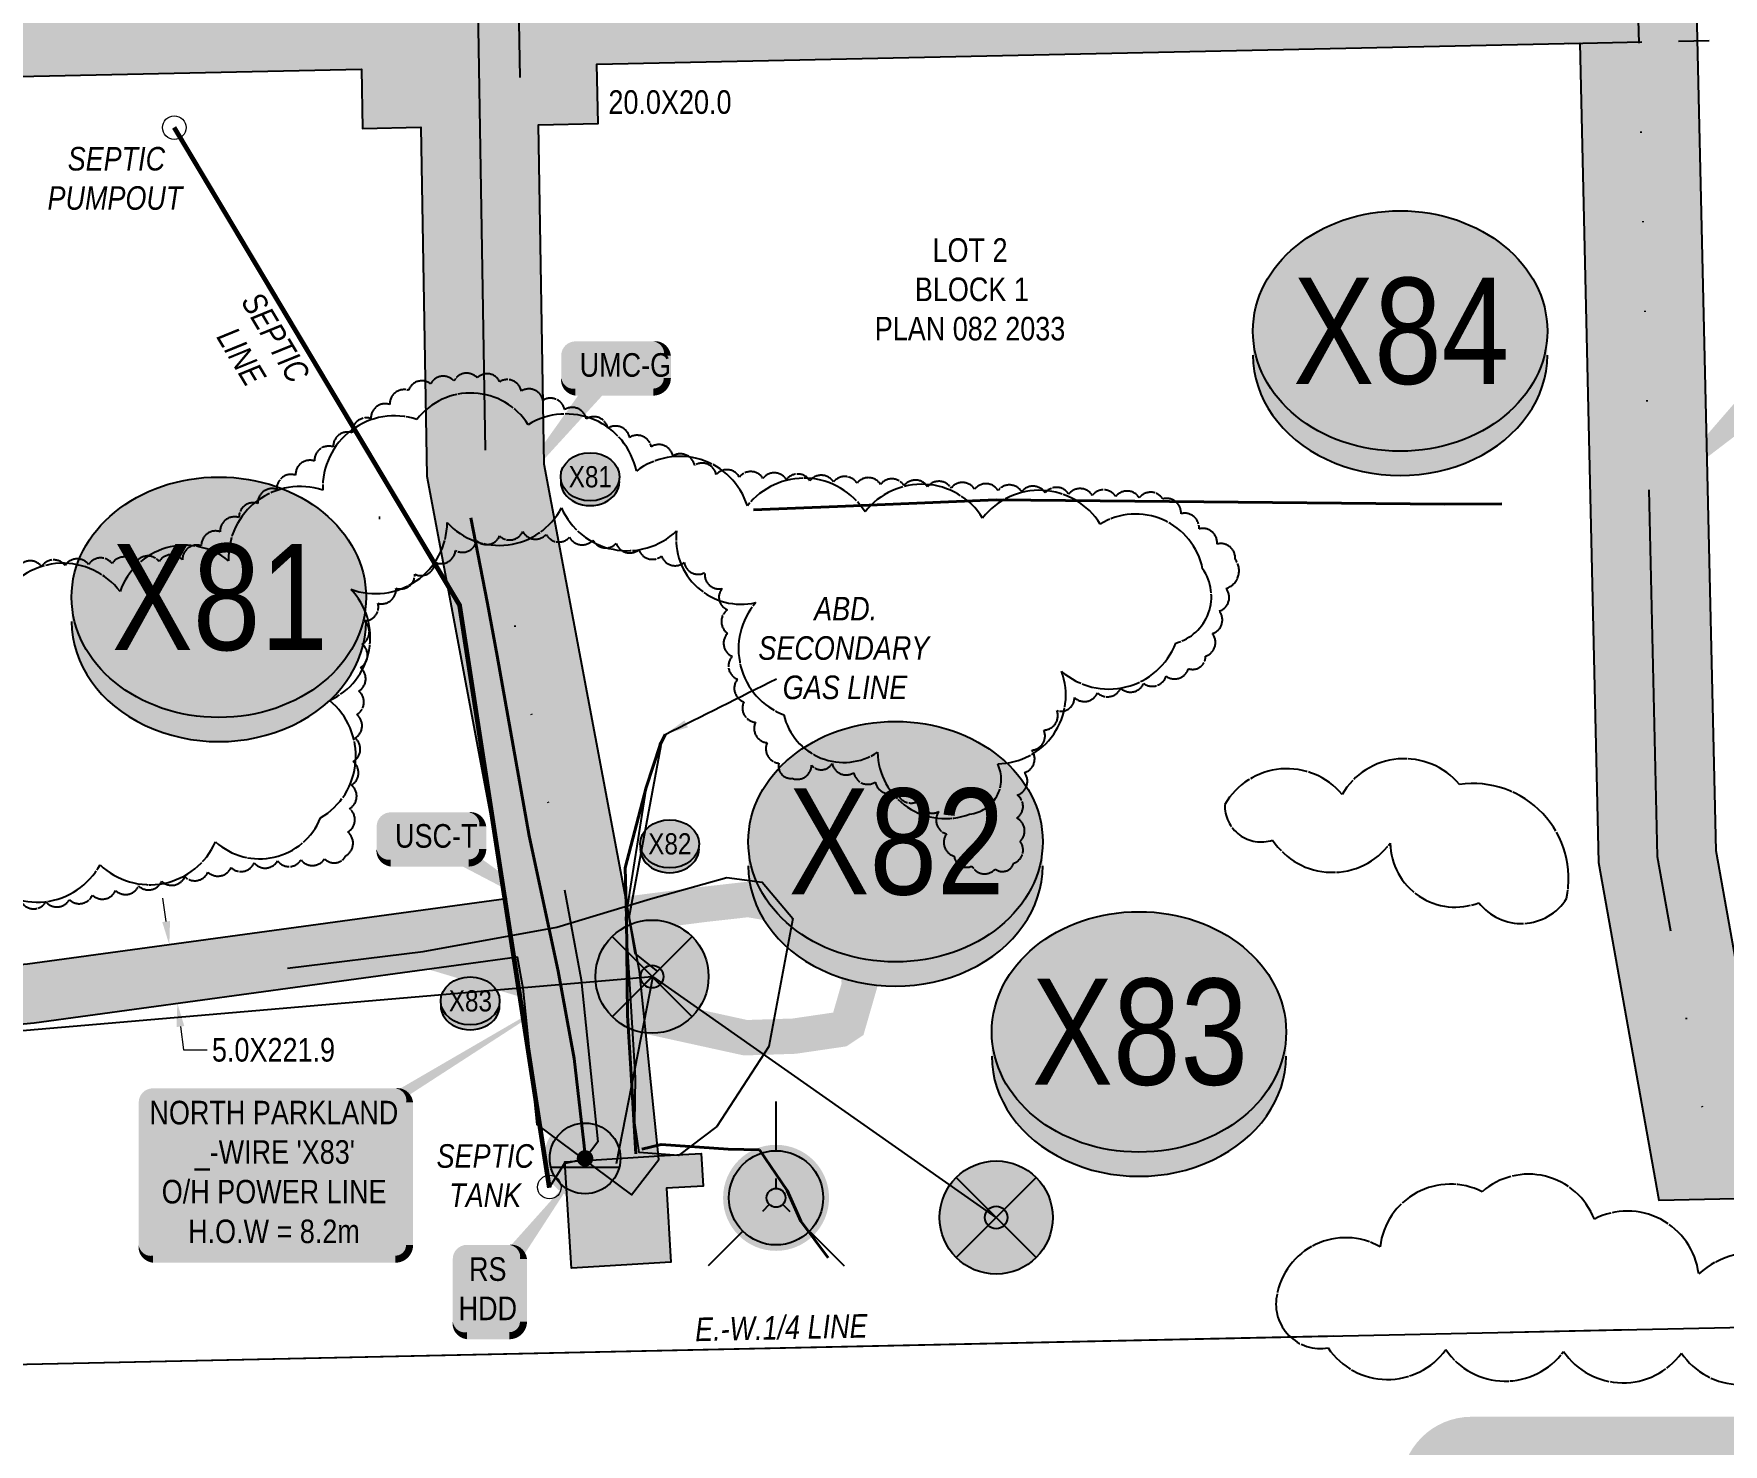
# Model space of a CAD drawing. Extents: x 88833 to 97610, y 5963373 to 5974710.
# Drawn here: x 94209.1 to 94352.4, y 5964275.6 to 5964395.2 of the extents above; entities that cross this region are included whole.
import ezdxf
from ezdxf.enums import TextEntityAlignment as Align

# ---------------------------------------------------------------- set-up
doc = ezdxf.new("R2010")
doc.units = 0
doc.header["$LTSCALE"] = 5
doc.header["$PDSIZE"] = 5
for name, pattern in [('0', [1, 1, 0]), ('COOP2', [10, 5, -1, 0, -1, 0, -1, 0, -1, 0, -1]), ('DASHDOT', [25.4, 12.7, -6.35, 0, -6.35]), ('foc-QUARTERLINE', [33, 25, -3, 2, -3]), ('foc-TIELINE', [1.875, 1.25, -0.625]), ('POWERLINE5', [7.8, 2.4, -0.6, 0.6, -0.6, 0.6, -0.6, 2.4])]:
    doc.linetypes.add(name, pattern=pattern)
doc.layers.get('Defpoints').update_dxf_attribs({"color": 9})
for name, color, linetype, lineweight in [('AS-GENERAL', 48, 'Continuous', 18), ('AS-RECON EXISTING', 151, 'DASHDOT', 40), ('P-APEX RECON-TWS-T-1000', 104, 'Continuous', 9), ('T-TEXT-1000', 48, 'Continuous', 18)]:
    doc.layers.add(name, color=color, linetype=linetype, lineweight=lineweight)
for name, color, linetype in [('AS-POWER', 104, 'foc-POWER'), ('AS-POWER-EXISTING', 72, 'POWERLINE5'), ('AS-POWER-EXISTING-PP', 72, 'Continuous'), ('AS-POWER-EXISTING-PP-1000', 72, 'Continuous'), ('AS-POWER-T-1000', 104, 'Continuous'), ('AS-RESIDENCE', 14, 'Continuous'), ('AS-ROADS', 254, 'Continuous'), ('AS-SYMBOL', 7, 'Continuous'), ('AS-SYMBOL-1000', 7, 'Continuous'), ('AS-TELEPHONE', 224, 'foc-TEL'), ('L-QSEC', 8, 'foc-QUARTERLINE'), ('L-QSEC-1000', 8, 'foc-QUARTERLINE'), ('L-TITLEDB', 4, 'Continuous'), ('L-TITLEDB-T-1000', 4, 'Continuous'), ('P-APEX RECON PAY ITEMS', 240, 'Continuous'), ('P-APEX RECON PAY ITEMS-1000', 240, 'Continuous'), ('P-APEX RECON-10m BUFFER', 51, 'COOP2'), ('P-APEX RECON-URBAN', 30, 'COOP2'), ('P-APEX RECON-WORK AREA', 104, 'Continuous'), ('P-BUFFER-PURPLE', 187, 'foc-TIELINE'), ('P-CROSSINGS', 250, 'Continuous'), ('P-CROSSINGS-1000', 250, 'Continuous'), ('T-BUSH', 110, '0'), ('T-BUSH-1000', 110, '0')]:
    doc.layers.add(name, color=color, linetype=linetype)
for name, color, linetype, true_color in [('AS-RECON EXISTING-T-1000', 7, 'Continuous', 0x7abdff), ('AS-STRUCTURE-H', 7, 'Continuous', 0xa8a8a8), ('P-APEX RECON-TO BE DRILLED-H', 7, 'Continuous', 0xffafe1)]:
    doc.layers.add(name, color=color, linetype=linetype, true_color=true_color)
doc.styles.add('1.8', font='ARIALN.TTF', dxfattribs={"height": 2})
doc.styles.add('100L', font='ARIALN.TTF', dxfattribs={"height": 10})
doc.styles.add('175L', font='ARIALN.TTF', dxfattribs={"height": 2})
doc.styles.add('80', font='ARIALN.TTF', dxfattribs={"height": 10})
doc.styles.add('Crossing', font='ARIALN.TTF', dxfattribs={"height": 10})
doc.styles.add('foc-LtypeFont', font='ARIALN.TTF', dxfattribs={"height": 7.35})
doc.linetypes.add('foc-POWER', pattern='A,6,-1,["P",foc-LtypeFont,S=0.2,R=0,X=-0.625,Y=-0.75],-1.24,4', length=12.24)
doc.linetypes.add('foc-TEL', pattern='A,2,-1,["T",foc-LtypeFont,S=0.2,R=0,X=-0.425,Y=-0.75],-1.24,8', length=12.24)
doc.dimstyles.new('Compass 1 000', dxfattribs={"dimtxt": 1.8, "dimasz": 2, "dimexe": 0.2, "dimexo": 0.0625, "dimgap": 0.5, "dimtad": 0, "dimtih": 1, "dimtoh": 1, "dimzin": 0, "dimdsep": 46, "dimtxsty": '1.8', "dimcen": 0.1, "dimse1": 1, "dimse2": 1, "dimclrd": 256, "dimclrt": 256, "dimaunit": 1, "dimadec": 4, "dimazin": 0, "dimtfac": 0.06, "dimtofl": 0, "dimtmove": 0, "dimatfit": 0, "dimfxl": 0.2, "dimtolj": 1, "dimtzin": 0, "dimlwd": -1, "dimarcsym": 0})

# ---------------------------------------------------------------- blocks, each defined once
blk = doc.blocks.new('POWERPOLE')
h = blk.add_hatch(color=255)
edge = h.paths.add_edge_path()
edge.add_arc((0, 0), 0.96, 0, 360)
at = {"linetype": 'Continuous'}
for p, q in [((0.679, -0.679), (-0.679, 0.679)), ((-0.679, -0.679), (0.679, 0.679))]:
    blk.add_line(p, q, dxfattribs=at)
blk.add_circle((0, 0), 0.96, dxfattribs=at)
blk = doc.blocks.new('*U865')
at = {"true_color": 0xffffa8}
h = blk.add_hatch(color=51, dxfattribs=at)
edge = h.paths.add_edge_path()
edge.add_line((-16.5, -11.5), (16.5, -11.5))
edge.add_arc((16.5, -5.5), 6, 270, 360)
edge.add_line((22.5, -5.5), (22.5, 4))
edge.add_arc((16.5, 4), 6, 0, 90)
edge.add_line((16.5, 10), (-16.5, 10))
edge.add_arc((-16.5, 4), 6, 90, 180)
edge.add_line((-22.5, 4), (-22.5, -5.5))
edge.add_arc((-16.5, -5.5), 6, 180, 270)
at = {"color": 240, "flags": 128}
blk.add_lwpolyline([(-16.5, -11.5, 3, 3, 0), (16.5, -11.5, 3, 3, 0.414214), (22.5, -5.5, 3, 3, 0), (22.5, 4, 3, 0, 0.414214), (16.5, 10, 0, 0, 0), (-16.5, 10, 0, 0, 0.414214), (-22.5, 4, 0, 0, 0), (-22.5, -5.5, 0, 3, 0.414214)], format="xyseb", close=True, dxfattribs=at)
for points in [[(-51.12, -63.31, 0, 10, 0), (0, 0, 5, 5, 0)], [(-1, -11.44, 0, 10, 0), (0, 0, 5, 5, 0)]]:
    blk.add_lwpolyline(points, format="xyseb", dxfattribs=at)
at = {"color": 4, "style": '80'}
blk.add_attdef('OTHER_001', (-14.7, -5), '', height=10, dxfattribs=at)
blk = doc.blocks.new('*U866')
at = {"true_color": 0xffffa8}
h = blk.add_hatch(color=51, dxfattribs=at)
edge = h.paths.add_edge_path()
edge.add_line((-16.5, -11.5), (16.5, -11.5))
edge.add_arc((16.5, -5.5), 6, 270, 360)
edge.add_line((22.5, -5.5), (22.5, 4))
edge.add_arc((16.5, 4), 6, 0, 90)
edge.add_line((16.5, 10), (-16.5, 10))
edge.add_arc((-16.5, 4), 6, 90, 180)
edge.add_line((-22.5, 4), (-22.5, -5.5))
edge.add_arc((-16.5, -5.5), 6, 180, 270)
at = {"color": 240, "flags": 128}
blk.add_lwpolyline([(-16.5, -11.5, 3, 3, 0), (16.5, -11.5, 3, 3, 0.414214), (22.5, -5.5, 3, 3, 0), (22.5, 4, 3, 0, 0.414214), (16.5, 10, 0, 0, 0), (-16.5, 10, 0, 0, 0.414214), (-22.5, 4, 0, 0, 0), (-22.5, -5.5, 0, 3, 0.414214)], format="xyseb", close=True, dxfattribs=at)
for points in [[(-1, -11.44, 0, 10, 0), (0, 0, 5, 5, 0)], [(59.8, -36.97, 0, 10, 0), (0, 0, 5, 5, 0)]]:
    blk.add_lwpolyline(points, format="xyseb", dxfattribs=at)
at = {"color": 4, "style": '80'}
blk.add_attdef('OTHER_001', (-14.7, -5), '', height=10, dxfattribs=at)
blk = doc.blocks.new('WAT')
h = blk.add_hatch(color=255)
h.dxf.hatch_style = 1
edge = h.paths.add_edge_path()
edge.add_arc((0, 0), 0.9, 0, 360)
at = {"color": 170}
for p, q in [((0, 0.816), (0, 1.633)), ((-0.577, -0.577), (-1.155, -1.155)), ((0.577, -0.577), (1.155, -1.155))]:
    blk.add_line(p, q, dxfattribs=at)
blk.add_circle((0, 0), 0.8, dxfattribs=at)
blk = doc.blocks.new('RISER')
h = blk.add_hatch(color=255)
h.dxf.hatch_style = 1
edge = h.paths.add_edge_path()
edge.add_arc((0, 0), 0.7, 0, 360)
blk.add_hatch(color=13).paths.add_polyline_path([(0.581, -0.15), (-0.581, -0.15, 0.774597)])
at = {"color": 13}
blk.add_line((-0.581, -0.15), (0.581, -0.15), dxfattribs=at)
blk.add_circle((0, 0), 0.6, dxfattribs=at)
blk = doc.blocks.new('*U867')
at = {"true_color": 0xffffa8}
h = blk.add_hatch(color=51, dxfattribs=at)
edge = h.paths.add_edge_path()
edge.add_line((-9, -20), (9, -20))
edge.add_arc((9, -14), 6, 270, 360)
edge.add_line((15, -14), (15, 12.5))
edge.add_arc((9, 12.5), 6, 0, 90)
edge.add_line((9, 18.5), (-9, 18.5))
edge.add_arc((-9, 12.5), 6, 90, 180)
edge.add_line((-15, 12.5), (-15, -14))
edge.add_arc((-9, -14), 6, 180, 270)
at = {"color": 240, "flags": 128}
for points in [[(39.31, 51.39, 0, 10, 0), (0, 0, 5, 5, 0)], [(-1, -11.44, 0, 10, 0), (0, 0, 5, 5, 0)]]:
    blk.add_lwpolyline(points, format="xyseb", dxfattribs=at)
blk.add_lwpolyline([(-9, -20, 3, 3, 0), (9, -20, 3, 3, 0.414214), (15, -14, 3, 3, 0), (15, 12.5, 3, 0, 0.414214), (9, 18.5, 0, 0, 0), (-9, 18.5, 0, 0, 0.414214), (-15, 12.5, 0, 0, 0), (-15, -14, 0, 3, 0.414214)], format="xyseb", close=True, dxfattribs=at)
at = {"color": 4, "style": '80'}
blk.add_attdef('OTHER_001', (-14.7, -5), '', height=10, dxfattribs=at)
blk = doc.blocks.new('*D868')
at = {"layer": 'Defpoints', "color": 0, "transparency": 16777216}
for p in [(94221.85, 5964318.11), (94221.28, 5964312.98), (94222.53, 5964313.15)]:
    blk.add_point(p, dxfattribs=at)
at = {"layer": 'P-APEX RECON-TWS-T-1000', "transparency": 16777216}
for p, q in [((94220.33, 5964319.92), (94220.06, 5964321.9)), ((94221.54, 5964311), (94221.81, 5964309.02)), ((94221.81, 5964309.02), (94223.81, 5964309.02))]:
    blk.add_line(p, q, dxfattribs=at)
for points in [[(94220.66, 5964319.96), (94220, 5964319.87), (94220.6, 5964317.94)], [(94221.87, 5964311.05), (94221.21, 5964310.96), (94221.28, 5964312.98)]]:
    blk.add_solid(points, dxfattribs=at)
at = {"layer": 'P-APEX RECON-TWS-T-1000', "transparency": 16777216, "insert": (94229.44, 5964309.02), "char_height": 2, "attachment_point": 5, "style": '1.8'}
blk.add_mtext('\\A1;5.0X221.9', dxfattribs=at)
blk = doc.blocks.new('*U869')
at = {"true_color": 0xffffa8}
h = blk.add_hatch(color=51, dxfattribs=at)
edge = h.paths.add_edge_path()
edge.add_line((-16.5, -11.5), (16.5, -11.5))
edge.add_arc((16.5, -5.5), 6, 270, 360)
edge.add_line((22.5, -5.5), (22.5, 4))
edge.add_arc((16.5, 4), 6, 0, 90)
edge.add_line((16.5, 10), (-16.5, 10))
edge.add_arc((-16.5, 4), 6, 90, 180)
edge.add_line((-22.5, 4), (-22.5, -5.5))
edge.add_arc((-16.5, -5.5), 6, 180, 270)
at = {"color": 240, "flags": 128}
blk.add_lwpolyline([(-16.5, -11.5, 3, 3, 0), (16.5, -11.5, 3, 3, 0.414214), (22.5, -5.5, 3, 3, 0), (22.5, 4, 3, 0, 0.414214), (16.5, 10, 0, 0, 0), (-16.5, 10, 0, 0, 0.414214), (-22.5, 4, 0, 0, 0), (-22.5, -5.5, 0, 3, 0.414214)], format="xyseb", close=True, dxfattribs=at)
for points in [[(-35.61, -33.46, 0, 10, 0), (0, 0, 5, 5, 0)], [(-1, -11.44, 0, 10, 0), (0, 0, 5, 5, 0)]]:
    blk.add_lwpolyline(points, format="xyseb", dxfattribs=at)
at = {"color": 4, "style": '80'}
blk.add_attdef('OTHER_001', (-14.7, -5), '', height=10, dxfattribs=at)
blk = doc.blocks.new('*U870')
h = blk.add_hatch(color=255)
edge = h.paths.add_edge_path()
edge.add_line((-51.5, -37), (51.5, -37))
edge.add_arc((51.5, -31), 6, 270, 360)
edge.add_line((57.5, -31), (57.5, 29.5))
edge.add_arc((51.5, 29.5), 6, 0, 90)
edge.add_line((51.5, 35.5), (-51.5, 35.5))
edge.add_arc((-51.5, 29.5), 6, 90, 180)
edge.add_line((-57.5, 29.5), (-57.5, -31))
edge.add_arc((-51.5, -31), 6, 180, 270)
at = {"color": 104, "flags": 128}
blk.add_lwpolyline([(130.86, 80.31, 0, 7.5, 0), (0, 0, 0, 0, 0)], format="xyseb", dxfattribs=at)
blk.add_lwpolyline([(-51.5, -37, 3, 3, 0), (51.5, -37, 3, 3, 0.414214), (57.5, -31, 3, 3, 0), (57.5, 29.5, 3, 0, 0.414214), (51.5, 35.5, 0, 0, 0), (-51.5, 35.5, 0, 0, 0.414214), (-57.5, 29.5, 0, 0, 0), (-57.5, -31, 0, 3, 0.414214)], format="xyseb", close=True, dxfattribs=at)
at = {"color": 104, "style": '80'}
blk.add_attdef('ENTER_TEXT_001', (-26.85, -4.92), '', height=10, dxfattribs=at)
blk = doc.blocks.new('*U890')
at = {"true_color": 0xffffa8}
h = blk.add_hatch(color=51, dxfattribs=at)
edge = h.paths.add_edge_path()
edge.add_line((-19, -20), (19, -20))
edge.add_arc((19, -14), 6, 270, 360)
edge.add_line((25, -14), (25, 12.5))
edge.add_arc((19, 12.5), 6, 0, 90)
edge.add_line((19, 18.5), (-19, 18.5))
edge.add_arc((-19, 12.5), 6, 90, 180)
edge.add_line((-25, 12.5), (-25, -14))
edge.add_arc((-19, -14), 6, 180, 270)
at = {"color": 240, "flags": 128}
for points in [[(50.85, 43.13, 0, 10, 0), (0, 0, 5, 5, 0)], [(-1, -11.44, 0, 10, 0), (0, 0, 5, 5, 0)]]:
    blk.add_lwpolyline(points, format="xyseb", dxfattribs=at)
blk.add_lwpolyline([(-19, -20, 3, 3, 0), (19, -20, 3, 3, 0.414214), (25, -14, 3, 3, 0), (25, 12.5, 3, 0, 0.414214), (19, 18.5, 0, 0, 0), (-19, 18.5, 0, 0, 0.414214), (-25, 12.5, 0, 0, 0), (-25, -14, 0, 3, 0.414214)], format="xyseb", close=True, dxfattribs=at)
at = {"color": 4, "style": '80'}
blk.add_attdef('OTHER_001', (-14.7, -5), '', height=10, dxfattribs=at)
blk = doc.blocks.new('xing2')
h = blk.add_hatch(color=50)
h.dxf.hatch_style = 1
edge = h.paths.add_edge_path()
edge.add_ellipse((0, 0), major_axis=(-12.5, 0), ratio=0.816297, start_angle=0, end_angle=360)
h = blk.add_hatch(color=250)
h.dxf.hatch_style = 1
edge = h.paths.add_edge_path()
edge.add_ellipse((0, -2.05), major_axis=(-12.5, 0), ratio=0.816297, start_angle=0, end_angle=180)
edge.add_line((12.5, -2.05), (12.5, 0))
edge.add_ellipse((0, 0), major_axis=(-12.5, 0), ratio=0.816297, start_angle=0, end_angle=180, ccw=False)
edge.add_line((-12.5, 0), (-12.5, -2.05))
at = {"color": 250}
blk.add_ellipse((0, 0), major_axis=(-12.5, 0), ratio=0.816297, dxfattribs=at)
blk.add_ellipse((0, -2.05), major_axis=(-12.5, 0), ratio=0.816297, start_param=0, end_param=3.141593, dxfattribs=at)
at = {"color": 250, "style": 'Crossing'}
blk.add_attdef('CROSSING', text='', height=9, dxfattribs=at).set_placement((0.09, 0.02), align=Align.MIDDLE_CENTER)
at = {"color": 250, "style": 'Crossing', "flags": 1}
for tag, p in [('OWNER', (0.09, -12.49)), ('DESCRIPTION', (0.09, -25.77)), ('LOCATION', (0.09, -39.3)), ('DWG_REF', (0.09, -52.84))]:
    blk.add_attdef(tag, text='', height=9, dxfattribs=at).set_placement(p, align=Align.MIDDLE_CENTER)

msp = doc.modelspace()

# ---------------------------------------------------------------- hatches: boundary and pattern name
at = {"layer": 'AS-STRUCTURE-H'}
h = msp.add_hatch(color=256, dxfattribs=at)
h.dxf.hatch_style = 1
h.paths.add_polyline_path([(94262.62, 5964300.057), (94265.721, 5964300.244), (94265.888, 5964297.484), (94262.787, 5964297.296), (94263.165, 5964291.031), (94254.709, 5964290.52), (94254.163, 5964299.546)])
at = {"layer": 'P-APEX RECON-10m BUFFER', "transparency": 33554687}
h = msp.add_hatch(color=256, dxfattribs=at)
h.dxf.hatch_style = 1
h.paths.add_polyline_path([(94027.145, 5964387.752), (94044.094, 5964388.107), (94044.201, 5964383.088), (94064.18, 5964383.512), (94064.074, 5964388.529), (94130.824, 5964389.947), (94130.931, 5964384.927), (94136.03, 5964385.036), (94136.544, 5964368.793), (94131.551, 5964368.635), (94132.184, 5964348.661), (94152.158, 5964349.294), (94151.525, 5964369.268), (94146.531, 5964369.109), (94146.02, 5964385.248), (94150.91, 5964385.352), (94150.804, 5964390.371), (94236.892, 5964392.2), (94236.999, 5964387.168), (94241.943, 5964387.273), (94242.442, 5964357.686), (94249.185, 5964321.823), (94208.554, 5964316.296), (94190.713, 5964314.615), (94028.8, 5964310.203), (94028.906, 5964305.208), (94191.016, 5964309.626), (94209.125, 5964311.332), (94250.11, 5964316.906), (94250.607, 5964314.259), (94251.789, 5964302.704), (94259.809, 5964296.748), (94262.138, 5964299.726), (94260.505, 5964315.694), (94252.418, 5964358.701), (94251.933, 5964387.486), (94256.979, 5964387.593), (94256.872, 5964392.624), (94340.274, 5964394.396), (94341.857, 5964324.917), (94346.984, 5964296.269), (94388.349, 5964297.197), (94387.99, 5964294.026), (94407.847, 5964291.775), (94408.41, 5964296.739), (94439.154, 5964293.255), (94438.787, 5964290.015), (94458.644, 5964287.765), (94459.203, 5964292.703), (94839.164, 5964300.866), (94838.842, 5964310.854), (94460.339, 5964302.721), (94460.894, 5964307.622), (94441.037, 5964309.872), (94440.279, 5964303.183), (94409.535, 5964306.668), (94410.098, 5964311.632), (94390.241, 5964313.883), (94389.485, 5964307.218), (94355.313, 5964306.451), (94351.829, 5964325.917), (94350.037, 5964404.597), (94256.66, 5964402.614), (94256.554, 5964407.572), (94236.575, 5964407.148), (94236.68, 5964402.19), (94150.592, 5964400.361), (94150.486, 5964405.331), (94130.506, 5964404.907), (94130.612, 5964399.937), (94063.862, 5964398.519), (94063.756, 5964403.491), (94043.776, 5964403.067), (94043.882, 5964398.097), (94026.932, 5964397.742)])
at = {"layer": 'P-APEX RECON-TO BE DRILLED-H', "transparency": 33554687}
h = msp.add_hatch(color=256, dxfattribs=at)
h.dxf.hatch_style = 1
h.paths.add_polyline_path([(94246.777, 5964397.37), (94251.765, 5964397.455), (94251.933, 5964387.486), (94252.418, 5964358.701), (94260.505, 5964315.694), (94262.138, 5964299.726), (94259.809, 5964296.748), (94251.789, 5964302.704), (94250.607, 5964314.259), (94249.185, 5964321.823), (94242.442, 5964357.686), (94241.774, 5964397.286)])

# ---------------------------------------------------------------- linework, layer by layer
at = {"layer": 'AS-GENERAL', "const_width": 0.4, "flags": 128}
msp.add_lwpolyline([(94221.008, 5964387.256), (94245.226, 5964346.741), (94252.842, 5964297.333)], dxfattribs=at)
at = {"layer": 'AS-GENERAL'}
for centre in [(94221.02, 5964387.24), (94252.85, 5964297.39, 706.153)]:
    msp.add_circle(centre, 1, dxfattribs=at)
at = {"layer": 'AS-POWER', "flags": 128}
for points in [[(94262.054, 5964315.666), (94260.116, 5964317.187), (94259.607, 5964320.243), (94262.334, 5964334.872)], [(94028.137, 5964315.011), (94040.06, 5964296.321), (94150.747, 5964305.741), (94261.556, 5964315.239)], [(94290.763, 5964294.812), (94261.637, 5964315.26), (94258.507, 5964299.355)]]:
    msp.add_lwpolyline(points, dxfattribs=at)
at = {"layer": 'AS-POWER-EXISTING', "flags": 128}
msp.add_lwpolyline([(94255.631, 5964299.729), (94254.093, 5964299.366), (94252.849, 5964297.388)], dxfattribs=at)
at = {"layer": 'AS-RECON EXISTING', "flags": 128}
for points in [[(94143.248, 5964352.245), (94145.786, 5964352.277), (94162.815, 5964352.831), (94172.372, 5964353.238), (94182.994, 5964353.461), (94205.323, 5964352.92), (94220.436, 5964353.283), (94227.181, 5964354.336), (94243.351, 5964354.049), (94246.177, 5964354.142), (94247.97, 5964354.468), (94251.244, 5964354.079), (94277.3, 5964355.109), (94290.765, 5964355.686), (94305.456, 5964355.53), (94328.805, 5964355.303), (94342.64, 5964355.427), (94375.256, 5964356.247), (94407.125, 5964357.645), (94431.027, 5964357.986), (94462.704, 5964358.46), (94499.853, 5964359.626), (94531.701, 5964361.297), (94577.523, 5964362.001), (94624.493, 5964363.789), (94658.652, 5964364.542), (94704.093, 5964365.343), (94729.196, 5964366.312), (94762.677, 5964367.143), (94781.665, 5964368.271), (94818.879, 5964371.133), (94829.378, 5964373.906), (94839.467, 5964375.802), (94851.673, 5964377.017), (94854.016, 5964378.19), (94859.525, 5964382.563), (94862.062, 5964386.449), (94873.108, 5964405.727), (94878.31, 5964414.271), (94883.278, 5964422.654), (94893.512, 5964440.541), (94897.688, 5964445.513), (94901.683, 5964448.46), (94903.577, 5964449.683), (94904.875, 5964450.072), (94910.506, 5964450.94), (94920.648, 5964450.533), (94926.207, 5964450.684), (94928.778, 5964450.688)], [(94255.908, 5964299.825), (94255.768, 5964301.137), (94254.937, 5964308.31), (94253.589, 5964315.711), (94251.138, 5964327.189), (94248.413, 5964342.439), (94247.591, 5964346.874), (94246.177, 5964354.142)]]:
    msp.add_lwpolyline(points, dxfattribs=at)
at = {"layer": 'AS-RECON EXISTING', "color": 240, "flags": 128}
for points in [[(94260.173, 5964300.204), (94259.764, 5964307.426), (94259.475, 5964311.95), (94259.401, 5964320.262), (94259.276, 5964324.464), (94261.062, 5964331.291), (94262.244, 5964334.891), (94262.667, 5964335.781)], [(94260.691, 5964300.595), (94262.339, 5964301.013), (94268.015, 5964300.612), (94270.678, 5964300.541), (94273.035, 5964297.103), (94274.185, 5964294.505), (94276.491, 5964291.392)]]:
    msp.add_lwpolyline(points, dxfattribs=at)
at = {"layer": 'AS-RESIDENCE'}
msp.add_lwpolyline([(94262.62, 5964300.057), (94265.721, 5964300.244), (94265.888, 5964297.484), (94262.787, 5964297.296), (94263.165, 5964291.031), (94254.709, 5964290.52), (94254.163, 5964299.546)], close=True, dxfattribs=at)
at = {"layer": 'AS-ROADS', "const_width": 2.998, "flags": 128}
msp.add_lwpolyline([(94240.316, 5964318.095), (94261.054, 5964311.906), (94269.49, 5964310.058), (94273.614, 5964310.192), (94277.503, 5964310.762), (94278.207, 5964311.231), (94279.146, 5964314.481), (94279.046, 5964316.391), (94278.268, 5964317.689), (94276.766, 5964319.943), (94273.983, 5964321.049), (94269.724, 5964321.786), (94265.94, 5964321.362), (94240.316, 5964318.095)], dxfattribs=at)
at = {"layer": 'AS-ROADS', "const_width": 2.998}
msp.add_lwpolyline([(94240.316, 5964318.095), (94208.839, 5964313.814), (94190.864, 5964312.12), (94017.671, 5964307.401)], dxfattribs=at)
at = {"layer": 'AS-TELEPHONE', "flags": 128}
msp.add_lwpolyline([(94230.631, 5964315.948), (94242.137, 5964317.364), (94253.466, 5964319.423), (94261.421, 5964321.849), (94267.903, 5964323.658), (94270.894, 5964323.255), (94273.489, 5964320.166), (94271.454, 5964309.317), (94267.059, 5964302.535), (94263.799, 5964300.057), (94260.455, 5964300.311), (94260.095, 5964302.851), (94260.158, 5964306.665), (94259.326, 5964320.225), (94261.057, 5964331.137), (94261.98, 5964333.958), (94262.246, 5964335.088)], dxfattribs=at)
at = {"layer": 'L-QSEC', "flags": 128}
msp.add_lwpolyline([(94029.441, 5964278.535), (95641.673, 5964313.204)], dxfattribs=at)
at = {"layer": 'L-TITLEDB', "flags": 128}
msp.add_lwpolyline([(94029.441, 5964278.535), (95641.673, 5964313.204)], dxfattribs=at)
at = {"layer": 'P-APEX RECON-URBAN', "ltscale": 1.5, "flags": 128}
for points in [[(89862.314, 5969420.078), (89867.21, 5969428.525), (89870.142, 5969432.838), (89871.234, 5969440.262), (89870.986, 5969451.312), (89869.214, 5969465.882), (89874.382, 5969505.038), (89878.807, 5969544.864), (89884.151, 5969585.191), (89892.206, 5969617.101), (89902.642, 5969647.039), (89920.512, 5969655.252), (90029.926, 5969662.38), (90138.481, 5969668.858), (90357.817, 5969689.033), (90562.775, 5969696.814), (90589.96, 5969720.186), (90720.273, 5969722.879), (90776.006, 5969735.867), (91186.503, 5969696.002), (91462.207, 5969691.78), (92125.726, 5969704.862), (92128.773, 5969486.17), (92217.364, 5969300.618), (92221.268, 5969073.304), (93093.277, 5969087.636), (93106.741, 5968355.069), (93124.698, 5968305.644), (93129.217, 5968093.237), (93161.833, 5968029.817), (93132.245, 5967948.401), (93140.258, 5967559.937), (93144.056, 5967553.379), (93150.54, 5967550.023), (93471.989, 5967554.975), (93537.11, 5967530.142), (93807.323, 5967535.904), (93870.968, 5967527.576), (94192.337, 5967535.661), (94197.923, 5967257.788), (94078.168, 5967114.695), (94085.554, 5966738.872), (94086.156, 5966675.15), (93941.517, 5966671.159), (93944.01, 5966553.478), (93958.044, 5965888.32), (93972.598, 5965166.717), (93975.555, 5965146.731), (93977.138, 5965068.998), (93975.008, 5965048.86), (93989.037, 5964391.951), (94052.05, 5964393.271), (94345.155, 5964399.496), (94346.843, 5964325.417), (94351.149, 5964301.36), (94401.947, 5964302.5), (94446.672, 5964297.431), (95465.604, 5964319.323)], [(94246.77, 5964397.37), (94247.43, 5964358.194), (94255.556, 5964314.977), (94256.963, 5964301.219), (94255.874, 5964299.826)]]:
    msp.add_lwpolyline(points, dxfattribs=at)
at = {"layer": 'P-APEX RECON-WORK AREA', "flags": 128}
for points in [[(94355.313, 5964306.451), (94351.829, 5964325.917), (94350.037, 5964404.597), (94256.66, 5964402.614), (94256.554, 5964407.572), (94236.575, 5964407.148), (94236.68, 5964402.19), (94150.592, 5964400.361), (94150.486, 5964405.331), (94130.506, 5964404.907), (94130.612, 5964399.937), (94063.862, 5964398.519)], [(94028.906, 5964305.208), (94191.016, 5964309.626), (94209.125, 5964311.332), (94250.11, 5964316.906), (94250.607, 5964314.259), (94251.789, 5964302.704), (94259.809, 5964296.748), (94262.138, 5964299.726), (94260.505, 5964315.694), (94252.418, 5964358.701), (94251.933, 5964387.486), (94256.979, 5964387.593), (94256.872, 5964392.624), (94340.274, 5964394.396), (94341.857, 5964324.917), (94346.984, 5964296.269), (94388.349, 5964297.197)], [(94064.074, 5964388.529), (94130.824, 5964389.947), (94130.931, 5964384.927), (94136.03, 5964385.036), (94136.544, 5964368.793), (94131.551, 5964368.635), (94132.184, 5964348.661), (94152.158, 5964349.294), (94151.525, 5964369.268), (94146.531, 5964369.109), (94146.02, 5964385.248), (94150.91, 5964385.352), (94150.804, 5964390.371), (94236.892, 5964392.2), (94236.999, 5964387.168), (94241.943, 5964387.273), (94242.442, 5964357.686), (94249.185, 5964321.823), (94208.554, 5964316.296), (94190.713, 5964314.615), (94028.8, 5964310.203)]]:
    msp.add_lwpolyline(points, dxfattribs=at)
at = {"layer": 'P-BUFFER-PURPLE'}
for p, q in [((94250.379, 5964391.487), (94250.124, 5964403.475)), ((94339.276, 5964394.366), (94351.263, 5964394.639))]:
    msp.add_line(p, q, dxfattribs=at)
at = {"layer": 'T-BUSH', "flags": 128}
for points in [[(94308.273, 5964349.824, 0.5205671), (94299.584, 5964353.618, 0.5205671), (94289.605, 5964354.132, 0.5205671), (94279.627, 5964354.647, 0.5205671), (94269.648, 5964355.162, 0.5205671), (94260.233, 5964358.106, 0.5205671), (94251.048, 5964362.04, 0.5205671), (94241.608, 5964362.495, 0.5205671), (94233.614, 5964356.501, 0.5205671), (94225.62, 5964350.506, 0.5205671), (94216.42, 5964347.896, 0.5205671), (94206.436, 5964347.484, 0.5205671), (94196.453, 5964347.072, 0.5205671), (94186.469, 5964346.66, 0.5205671), (94176.485, 5964346.247, 0.5205671), (94166.502, 5964345.835, 0.5205671), (94156.518, 5964345.423, 0.5205671), (94146.535, 5964345.011, 0.5205671), (94136.551, 5964344.599, 0.5205671), (94126.568, 5964344.187, 0.5205671), (94116.584, 5964343.775, 0.5205671), (94106.601, 5964343.363, 0.5205671), (94096.617, 5964342.951, 0.5205671), (94086.634, 5964342.539, 0.5205671), (94076.65, 5964342.127, 0.5205671), (94066.666, 5964341.715, 0.5205671), (94056.683, 5964341.303, 0.5205671), (94046.789, 5964340.406, 0.5205671), (94037.315, 5964337.229, 0.5205671), (94029.796, 5964332.55, 0.5205671), (94029.164, 5964322.578, 0.5205671), (94035.212, 5964319.351, 0.5205671), (94045.177, 5964320.079, 0.5205671), (94055.148, 5964320.666, 0.5205671), (94065.14, 5964320.666, 0.5205671), (94075.092, 5964320.138, 0.5205671), (94085.033, 5964319.49, 0.5205671), (94095.025, 5964319.55, 0.5205671), (94105.017, 5964319.611, 0.5205671), (94115.009, 5964319.672, 0.5205671), (94125.001, 5964319.733, 0.5205671), (94134.993, 5964319.793, 0.5205671), (94144.985, 5964319.854, 0.5205671), (94154.967, 5964320.177, 0.5205671), (94164.935, 5964320.865, 0.5205671), (94174.903, 5964321.554, 0.5205671), (94184.872, 5964322.242, 0.5205671), (94194.84, 5964322.93, 0.5205671), (94204.808, 5964323.619, 0.5205671), (94214.721, 5964324.727, 0.5205671), (94224.521, 5964326.675, 0.5205671), (94233.433, 5964328.696, 0.5205671), (94234.2, 5964338.659, 0.5205671), (94235.985, 5964348.096, 0.5205671), (94244.177, 5964353.76, 0.5205671), (94253.871, 5964355, 0.5205671), (94263.64, 5964353.038, 0.5205671), (94270.358, 5964346.955, 0.5205671), (94272.739, 5964337.432, 0.5205671), (94280.695, 5964334.262, 0.5205671), (94288.5, 5964329.024, 0.5205671), (94290.884, 5964333.295, 0.5205671), (94296.304, 5964341.13, 0.5205671), (94305.988, 5964343.524, 0.5205671)], [(94330.065, 5964331.535, 0.5205671), (94320.109, 5964330.684, 0.5205671), (94310.153, 5964329.834, 0.5205671), (94314.202, 5964326.815, 0.5205671), (94324.19, 5964326.555, 0.5205671), (94331.712, 5964321.509, 0.5205671), (94339.154, 5964321.861, 0.5205671)], [(94350.359, 5964290.04, 0.5205671), (94341.506, 5964294.674, 0.5205671), (94331.986, 5964296.999, 0.5205671), (94323.326, 5964292.333, 0.5205671), (94314.557, 5964288.152, 0.5205671), (94318.915, 5964283.753, 0.5205671), (94328.906, 5964283.608, 0.5205671), (94338.897, 5964283.463, 0.5205671), (94348.888, 5964283.317, 0.5205671), (94358.879, 5964283.172, 0.5205671), (94368.867, 5964283.365, 0.5205671), (94378.854, 5964283.689, 0.5205671), (94388.841, 5964284.013, 0.5205671), (94398.827, 5964284.337, 0.5205671), (94408.765, 5964285.218, 0.5205671), (94418.652, 5964286.659, 0.5205671), (94428.54, 5964288.101, 0.5205671), (94431.905, 5964288.988, 0.5205671), (94421.916, 5964288.74, 0.5205671), (94411.927, 5964288.492, 0.5205671), (94401.938, 5964288.245, 0.5205671), (94391.949, 5964287.997, 0.5205671), (94381.96, 5964287.749, 0.5205671), (94371.971, 5964287.501, 0.5205671), (94361.982, 5964287.253, 0.5205671)]]:
    msp.add_lwpolyline(points, format="xyb", close=True, dxfattribs=at)
at = {"layer": 'T-BUSH-1000', "flags": 128}
msp.add_lwpolyline([(94311.029, 5964350.641, 0.5205671), (94309.499, 5964351.926, 0.5205671), (94307.968, 5964353.211, 0.5205671), (94306.437, 5964354.495, 0.5205671), (94304.893, 5964355.745, 0.5205671), (94302.897, 5964355.848, 0.5205671), (94300.901, 5964355.951, 0.5205671), (94298.905, 5964356.054, 0.5205671), (94296.909, 5964356.157, 0.5205671), (94294.914, 5964356.26, 0.5205671), (94292.918, 5964356.363, 0.5205671), (94290.922, 5964356.466, 0.5205671), (94288.926, 5964356.569, 0.5205671), (94286.931, 5964356.672, 0.5205671), (94284.935, 5964356.775, 0.5205671), (94282.939, 5964356.878, 0.5205671), (94280.943, 5964356.981, 0.5205671), (94278.948, 5964357.084, 0.5205671), (94276.952, 5964357.186, 0.5205671), (94274.956, 5964357.289, 0.5205671), (94272.96, 5964357.392, 0.5205671), (94270.965, 5964357.495, 0.5205671), (94268.969, 5964357.598, 0.5205671), (94267, 5964357.816, 0.5205671), (94265.163, 5964358.603, 0.5205671), (94263.326, 5964359.39, 0.5205671), (94261.489, 5964360.177, 0.5205671), (94259.652, 5964360.964, 0.5205671), (94257.815, 5964361.751, 0.5205671), (94255.978, 5964362.537, 0.5205671), (94254.141, 5964363.324, 0.5205671), (94252.304, 5964364.111, 0.5205671), (94250.467, 5964364.898, 0.5205671), (94248.63, 5964365.685, 0.5205671), (94246.73, 5964366.017, 0.5205671), (94244.748, 5964365.76, 0.5205671), (94242.766, 5964365.503, 0.5205671), (94240.9, 5964364.962, 0.5205671), (94239.301, 5964363.763, 0.5205671), (94237.702, 5964362.564, 0.5205671), (94236.104, 5964361.365, 0.5205671), (94234.505, 5964360.166, 0.5205671), (94232.906, 5964358.967, 0.5205671), (94231.307, 5964357.768, 0.5205671), (94229.708, 5964356.569, 0.5205671), (94228.109, 5964355.37, 0.5205671), (94226.51, 5964354.172, 0.5205671), (94224.912, 5964352.973, 0.5205671), (94223.313, 5964351.774, 0.5205671), (94221.714, 5964350.575, 0.5205671), (94219.739, 5964350.433, 0.5205671), (94217.742, 5964350.35, 0.5205671), (94215.745, 5964350.268, 0.5205671), (94213.748, 5964350.186, 0.5205671), (94211.752, 5964350.103, 0.5205671), (94209.755, 5964350.021, 0.5205671), (94207.758, 5964349.938, 0.5205671), (94205.762, 5964349.856, 0.5205671), (94203.765, 5964349.773, 0.5205671), (94201.768, 5964349.691, 0.5205671), (94199.771, 5964349.609, 0.5205671), (94197.775, 5964349.526, 0.5205671), (94195.778, 5964349.444, 0.5205671), (94193.781, 5964349.361, 0.5205671), (94191.785, 5964349.279, 0.5205671), (94189.788, 5964349.197, 0.5205671), (94187.791, 5964349.114, 0.5205671), (94185.794, 5964349.032, 0.5205671), (94183.798, 5964348.949, 0.5205671), (94181.801, 5964348.867, 0.5205671), (94179.804, 5964348.785, 0.5205671), (94177.808, 5964348.702, 0.5205671), (94175.811, 5964348.62, 0.5205671), (94173.814, 5964348.537, 0.5205671), (94171.818, 5964348.455, 0.5205671), (94169.821, 5964348.373, 0.5205671), (94167.824, 5964348.29, 0.5205671), (94165.827, 5964348.208, 0.5205671), (94163.831, 5964348.125, 0.5205671), (94161.834, 5964348.043, 0.5205671), (94159.837, 5964347.961, 0.5205671), (94157.841, 5964347.878, 0.5205671), (94155.844, 5964347.796, 0.5205671), (94153.847, 5964347.713, 0.5205671), (94151.85, 5964347.631, 0.5205671), (94149.854, 5964347.548, 0.5205671), (94147.857, 5964347.466, 0.5205671), (94145.86, 5964347.384, 0.5205671), (94143.864, 5964347.301, 0.5205671), (94141.867, 5964347.219, 0.5205671), (94139.87, 5964347.136, 0.5205671), (94137.873, 5964347.054, 0.5205671), (94135.877, 5964346.972, 0.5205671), (94133.88, 5964346.889, 0.5205671), (94131.883, 5964346.807, 0.5205671), (94129.887, 5964346.724, 0.5205671), (94127.89, 5964346.642, 0.5205671), (94125.893, 5964346.56, 0.5205671), (94123.897, 5964346.477, 0.5205671), (94121.9, 5964346.395, 0.5205671), (94119.903, 5964346.312, 0.5205671), (94117.906, 5964346.23, 0.5205671), (94115.91, 5964346.148, 0.5205671), (94113.913, 5964346.065, 0.5205671), (94111.916, 5964345.983, 0.5205671), (94109.92, 5964345.9, 0.5205671), (94107.923, 5964345.818, 0.5205671), (94105.926, 5964345.736, 0.5205671), (94103.929, 5964345.653, 0.5205671), (94101.933, 5964345.571, 0.5205671), (94099.936, 5964345.488, 0.5205671), (94097.939, 5964345.406, 0.5205671), (94095.943, 5964345.323, 0.5205671), (94093.946, 5964345.241, 0.5205671), (94091.949, 5964345.159, 0.5205671), (94089.952, 5964345.076, 0.5205671), (94087.956, 5964344.994, 0.5205671), (94085.959, 5964344.911, 0.5205671), (94083.962, 5964344.829, 0.5205671), (94081.966, 5964344.747, 0.5205671), (94079.969, 5964344.664, 0.5205671), (94077.972, 5964344.582, 0.5205671), (94075.975, 5964344.499, 0.5205671), (94073.979, 5964344.417, 0.5205671), (94071.982, 5964344.335, 0.5205671), (94069.985, 5964344.252, 0.5205671), (94067.989, 5964344.17, 0.5205671), (94065.992, 5964344.087, 0.5205671), (94063.995, 5964344.005, 0.5205671), (94061.999, 5964343.923, 0.5205671), (94060.002, 5964343.84, 0.5205671), (94058.005, 5964343.758, 0.5205671), (94056.008, 5964343.675, 0.5205671), (94054.012, 5964343.593, 0.5205671), (94052.015, 5964343.511, 0.5205671), (94050.018, 5964343.428, 0.5205671), (94048.022, 5964343.346, 0.5205671), (94046.126, 5964342.714, 0.5205671), (94044.232, 5964342.078, 0.5205671), (94042.337, 5964341.443, 0.5205671), (94040.442, 5964340.807, 0.5205671), (94038.548, 5964340.172, 0.5205671), (94036.653, 5964339.536, 0.5205671), (94034.758, 5964338.901, 0.5205671), (94032.864, 5964338.265, 0.5205671), (94030.969, 5964337.63, 0.5205671), (94029.074, 5964336.994, 0.5205671), (94027.614, 5964336.025, 0.5205671), (94027.487, 5964334.031, 0.5205671), (94027.361, 5964332.036, 0.5205671), (94027.234, 5964330.042, 0.5205671), (94027.108, 5964328.047, 0.5205671), (94026.981, 5964326.053, 0.5205671), (94026.855, 5964324.059, 0.5205671), (94026.728, 5964322.064, 0.5205671), (94026.602, 5964320.07, 0.5205671), (94026.475, 5964318.075, 0.5205671), (94026.581, 5964316.315, 0.5205671), (94028.574, 5964316.461, 0.5205671), (94030.567, 5964316.606, 0.5205671), (94032.56, 5964316.752, 0.5205671), (94034.553, 5964316.898, 0.5205671), (94036.546, 5964317.044, 0.5205671), (94038.539, 5964317.189, 0.5205671), (94040.532, 5964317.335, 0.5205671), (94042.525, 5964317.481, 0.5205671), (94044.518, 5964317.627, 0.5205671), (94046.511, 5964317.772, 0.5205671), (94048.505, 5964317.918, 0.5205671), (94050.498, 5964318.064, 0.5205671), (94052.491, 5964318.21, 0.5205671), (94054.487, 5964318.268, 0.5205671), (94056.485, 5964318.268, 0.5205671), (94058.484, 5964318.268, 0.5205671), (94060.482, 5964318.268, 0.5205671), (94062.481, 5964318.268, 0.5205671), (94064.479, 5964318.268, 0.5205671), (94066.477, 5964318.268, 0.5205671), (94068.476, 5964318.268, 0.5205671), (94070.474, 5964318.268, 0.5205671), (94072.461, 5964318.108, 0.5205671), (94074.437, 5964317.811, 0.5205671), (94076.413, 5964317.515, 0.5205671), (94078.39, 5964317.219, 0.5205671), (94080.376, 5964317.063, 0.5205671), (94082.374, 5964317.075, 0.5205671), (94084.373, 5964317.088, 0.5205671), (94086.371, 5964317.1, 0.5205671), (94088.37, 5964317.112, 0.5205671), (94090.368, 5964317.124, 0.5205671), (94092.366, 5964317.136, 0.5205671), (94094.365, 5964317.148, 0.5205671), (94096.363, 5964317.16, 0.5205671), (94098.361, 5964317.173, 0.5205671), (94100.36, 5964317.185, 0.5205671), (94102.358, 5964317.197, 0.5205671), (94104.357, 5964317.209, 0.5205671), (94106.355, 5964317.221, 0.5205671), (94108.353, 5964317.233, 0.5205671), (94110.352, 5964317.245, 0.5205671), (94112.35, 5964317.258, 0.5205671), (94114.348, 5964317.27, 0.5205671), (94116.347, 5964317.282, 0.5205671), (94118.345, 5964317.294, 0.5205671), (94120.344, 5964317.306, 0.5205671), (94122.342, 5964317.318, 0.5205671), (94124.34, 5964317.33, 0.5205671), (94126.339, 5964317.343, 0.5205671), (94128.337, 5964317.355, 0.5205671), (94130.335, 5964317.367, 0.5205671), (94132.334, 5964317.379, 0.5205671), (94134.332, 5964317.391, 0.5205671), (94136.331, 5964317.403, 0.5205671), (94138.329, 5964317.415, 0.5205671), (94140.327, 5964317.428, 0.5205671), (94142.326, 5964317.44, 0.5205671), (94144.324, 5964317.452, 0.5205671), (94146.322, 5964317.464, 0.5205671), (94148.321, 5964317.476, 0.5205671), (94150.319, 5964317.488, 0.5205671), (94152.314, 5964317.59, 0.5205671), (94154.308, 5964317.728, 0.5205671), (94156.301, 5964317.865, 0.5205671), (94158.295, 5964318.003, 0.5205671), (94160.289, 5964318.141, 0.5205671), (94162.282, 5964318.278, 0.5205671), (94164.276, 5964318.416, 0.5205671), (94166.27, 5964318.554, 0.5205671), (94168.263, 5964318.691, 0.5205671), (94170.257, 5964318.829, 0.5205671), (94172.251, 5964318.967, 0.5205671), (94174.244, 5964319.104, 0.5205671), (94176.238, 5964319.242, 0.5205671), (94178.232, 5964319.38, 0.5205671), (94180.225, 5964319.517, 0.5205671), (94182.219, 5964319.655, 0.5205671), (94184.213, 5964319.793, 0.5205671), (94186.206, 5964319.93, 0.5205671), (94188.2, 5964320.068, 0.5205671), (94190.194, 5964320.206, 0.5205671), (94192.187, 5964320.343, 0.5205671), (94194.181, 5964320.481, 0.5205671), (94196.175, 5964320.619, 0.5205671), (94198.168, 5964320.756, 0.5205671), (94200.162, 5964320.894, 0.5205671), (94202.156, 5964321.032, 0.5205671), (94204.149, 5964321.169, 0.5205671), (94206.143, 5964321.307, 0.5205671), (94208.137, 5964321.445, 0.5205671), (94210.13, 5964321.582, 0.5205671), (94212.118, 5964321.764, 0.5205671), (94214.078, 5964322.154, 0.5205671), (94216.038, 5964322.544, 0.5205671), (94217.998, 5964322.933, 0.5205671), (94219.958, 5964323.323, 0.5205671), (94221.918, 5964323.712, 0.5205671), (94223.878, 5964324.102, 0.5205671), (94225.839, 5964324.492, 0.5205671), (94227.799, 5964324.881, 0.5205671), (94229.785, 5964325.053, 0.5205671), (94231.781, 5964325.141, 0.5205671), (94233.778, 5964325.229, 0.5205671), (94235.593, 5964325.504, 0.5205671), (94235.746, 5964327.497, 0.5205671), (94235.899, 5964329.489, 0.5205671), (94236.053, 5964331.482, 0.5205671), (94236.206, 5964333.474, 0.5205671), (94236.359, 5964335.467, 0.5205671), (94236.513, 5964337.459, 0.5205671), (94236.666, 5964339.452, 0.5205671), (94236.82, 5964341.444, 0.5205671), (94236.973, 5964343.437, 0.5205671), (94237.126, 5964345.429, 0.5205671), (94238.294, 5964346.898, 0.5205671), (94239.83, 5964348.177, 0.5205671), (94241.434, 5964349.358, 0.5205671), (94243.156, 5964350.373, 0.5205671), (94244.877, 5964351.389, 0.5205671), (94246.668, 5964352.222, 0.5205671), (94248.628, 5964352.613, 0.5205671), (94250.588, 5964352.986, 0.5205671), (94252.571, 5964352.743, 0.5205671), (94254.555, 5964352.5, 0.5205671), (94256.539, 5964352.257, 0.5205671), (94258.516, 5964351.983, 0.5205671), (94260.44, 5964351.444, 0.5205671), (94262.365, 5964350.905, 0.5205671), (94264.289, 5964350.365, 0.5205671), (94266.034, 5964349.505, 0.5205671), (94267.503, 5964348.15, 0.5205671), (94267.96, 5964346.352, 0.5205671), (94267.96, 5964344.353, 0.5205671), (94268.349, 5964342.4, 0.5205671), (94268.805, 5964340.454, 0.5205671), (94269.34, 5964338.54, 0.5205671), (94270.334, 5964336.806, 0.5205671), (94271.328, 5964335.072, 0.5205671), (94272.322, 5964333.339, 0.5205671), (94273.423, 5964332.056, 0.5205671), (94275.09, 5964333.159, 0.5205671), (94276.839, 5964333.323, 0.5205671), (94278.672, 5964332.526, 0.5205671), (94280.504, 5964331.73, 0.5205671), (94282.337, 5964330.934, 0.5205671), (94284.17, 5964330.137, 0.5205671), (94285.891, 5964329.238, 0.5205671), (94286.54, 5964327.347, 0.5205671), (94287.188, 5964325.457, 0.5205671), (94288.69, 5964324.613, 0.5205671), (94290.672, 5964324.359, 0.5205671), (94292.25, 5964324.862, 0.5205671), (94292.78, 5964326.709, 0.5205671), (94292.507, 5964328.689, 0.5205671), (94292.546, 5964330.641, 0.5205671), (94293.161, 5964332.543, 0.5205671), (94293.777, 5964334.444, 0.5205671), (94294.796, 5964336.15, 0.5205671), (94295.905, 5964337.812, 0.5205671), (94297.397, 5964338.905, 0.5205671), (94299.355, 5964339.304, 0.5205671), (94301.313, 5964339.704, 0.5205671), (94303.271, 5964340.103, 0.5205671), (94305.17, 5964340.724, 0.5205671), (94307.066, 5964341.355, 0.5205671), (94308.521, 5964342.417, 0.5205671), (94309.104, 5964344.328, 0.5205671), (94309.687, 5964346.24, 0.5205671), (94310.27, 5964348.151, 0.5205671)], format="xyb", close=True, dxfattribs=at)

# ---------------------------------------------------------------- block references
at = {"layer": 'AS-POWER-EXISTING-PP', "xscale": 5, "yscale": 5, "zscale": 5}
for p in [(94261.556, 5964315.239), (94290.76, 5964294.81)]:
    msp.add_blockref('POWERPOLE', p, dxfattribs=at)
at = {"layer": 'AS-POWER-EXISTING-PP-1000', "xscale": 0.9992045070000001, "yscale": 0.9992045070000001, "zscale": 5}
for p in [(94261.556, 5964315.239), (94290.76, 5964294.81)]:
    msp.add_blockref('POWERPOLE', p, dxfattribs=at)
at = {"layer": 'AS-POWER-T-1000'}
ref = msp.add_blockref('*U870', (94229.494, 5964298.674), dxfattribs=dict(at, xscale=0.1998409014, yscale=0.1998409014, zscale=0.1998409014))
ref.add_attrib('ENTER_TEXT_001', 'NORTH PARKLAND', (94218.916, 5964302.71), dxfattribs={"layer": '0', "color": 104, "height": 1.99841, "style": '80'})
ref.add_attrib('ENTER_TEXT_002', "_-WIRE 'X83'", (94222.751, 5964299.371), dxfattribs={"layer": '0', "color": 104, "height": 1.99841, "style": '80'})
ref.add_attrib('ENTER_TEXT_003', 'O/H POWER LINE', (94219.957, 5964296.005), dxfattribs={"layer": '0', "color": 104, "height": 1.99841, "style": '80'})
ref.add_attrib('ENTER_TEXT_004', 'H.O.W = 8.2m', (94222.195, 5964292.639), dxfattribs={"layer": '0', "color": 104, "height": 1.99841, "style": '80'})
at = {"layer": 'AS-SYMBOL', "xscale": 4.996022535000006, "yscale": 4.996022535000006, "zscale": 4.996022535000006}
for name, p in [('WAT', (94272.08, 5964296.48)), ('RISER', (94255.874, 5964299.826))]:
    msp.add_blockref(name, p, dxfattribs=at)
at = {"layer": 'AS-SYMBOL-1000', "xscale": 0.9992045070000001, "yscale": 0.9992045070000001, "zscale": 0.9992045070000001}
for name, p in [('RISER', (94255.874, 5964299.826)), ('WAT', (94272.08, 5964296.48))]:
    msp.add_blockref(name, p, dxfattribs=at)
at = {"layer": 'P-APEX RECON PAY ITEMS'}
msp.add_blockref('*U869', (94381.765, 5964388.983), dxfattribs=at).add_auto_attribs({'OTHER_001': 'UMC-G'})
ref = msp.add_blockref('*U890', (94350.091, 5964259.415), dxfattribs=at)
ref.add_attrib('OTHER_001', 'HDD', (94337.564, 5964262.923), dxfattribs={"layer": '0', "color": 4, "height": 10, "style": '80'})
ref.add_attrib('OTHER_002', 'PLW/CR', (94327.458, 5964246.079), dxfattribs={"layer": '0', "color": 4, "height": 10, "style": '80'})
at = {"layer": 'P-APEX RECON PAY ITEMS-1000', "xscale": 0.2, "yscale": 0.2, "zscale": 0.2}
for name, p, values in [('*U865', (94258.354, 5964367.112), {'OTHER_001': 'UMC-G'}), ('*U866', (94242.69, 5964327.174), {'OTHER_001': 'USC-T'})]:
    msp.add_blockref(name, p, dxfattribs=at).add_auto_attribs(values)
at = {"layer": 'P-APEX RECON PAY ITEMS-1000'}
ref = msp.add_blockref('*U867', (94247.649, 5964288.79), dxfattribs=dict(at, xscale=0.2, yscale=0.2, zscale=0.2))
ref.add_attrib('OTHER_001', 'RS', (94246.029, 5964289.439), dxfattribs={"layer": '0', "color": 4, "height": 2, "style": '80'})
ref.add_attrib('OTHER_002', 'HDD', (94245.143, 5964286.106), dxfattribs={"layer": '0', "color": 4, "height": 2, "style": '80'})
at = {"layer": 'P-CROSSINGS', "xscale": 0.9992045070000001, "yscale": 0.9992045070000001, "zscale": 0.9992045070000001}
for p, values in [((94325.029, 5964369.987), {'CROSSING': 'X84'}), ((94224.8, 5964347.414), {'CROSSING': 'X81'}), ((94282.212, 5964326.682), {'CROSSING': 'X82'}), ((94302.87, 5964310.55), {'CROSSING': 'X83'})]:
    msp.add_blockref('xing2', p, dxfattribs=at).add_auto_attribs(values)
at = {"layer": 'P-CROSSINGS-1000', "xscale": 0.1998409014, "yscale": 0.1998409014, "zscale": 0.1998409014}
for p, values in [((94256.303, 5964357.628), {'CROSSING': 'X81'}), ((94263.047, 5964326.498), {'CROSSING': 'X82'}), ((94246.126, 5964313.18), {'CROSSING': 'X83'})]:
    msp.add_blockref('xing2', p, dxfattribs=at).add_auto_attribs(values)

# ---------------------------------------------------------------- texts
at = {"layer": 'AS-RECON EXISTING-T-1000', "color": 240, "linetype": 'Continuous', "insert": (94272.08, 5964347.442), "char_height": 2, "attachment_point": 1, "style": '100L'}
msp.add_mtext_dynamic_manual_height_columns('\\pi3.23;{\\fArial Narrow|b0|i1|c0|p34;ABD. \\P\\pi-1.506;SECONDARY\\P\\pi0.56494;GAS LINE}', width=11.57872, gutter_width=50, heights=[0], dxfattribs=at)
at = {"layer": 'L-QSEC-1000', "insert": (94265.189, 5964286.317), "char_height": 1.99841, "attachment_point": 1, "rotation": 1.23187, "style": '1.8'}
msp.add_mtext_dynamic_manual_height_columns('{\\fArial Narrow|b0|i1|c0|p34;E.-W.1/4 LINE}', width=14.76488, gutter_width=10, heights=[0], dxfattribs=at)
at = {"layer": 'L-TITLEDB-T-1000', "insert": (94280.35, 5964377.854), "char_height": 1.99841, "attachment_point": 1, "style": '100L'}
msp.add_mtext_dynamic_manual_height_columns('\\pi5.0049;LOT 2\\P\\pi3.5054;BLOCK 1\\P\\pi0.10432;PLAN 082 2033', width=16.08821, gutter_width=55, heights=[0], dxfattribs=at)
at = {"layer": 'T-TEXT-1000', "char_height": 1.99841, "attachment_point": 1, "style": '1.8'}
for s, insert in [('\\pi0.094407;{\\fArial Narrow|b0|i1|c0|p34;SEPTIC\\P\\pi-1.6184;PUMPOUT}', (94211.883, 5964385.6)), ('\\pi0.094407;{\\fArial Narrow|b0|i1|c0|p34;SEPTIC\\P\\pi1.1618;TANK}', (94243.183, 5964301.031))]:
    msp.add_mtext_dynamic_manual_height_columns(s, width=8.31332, gutter_width=10, heights=[0], dxfattribs=dict(at, insert=insert))
at = {"layer": 'T-TEXT-1000', "insert": (94228.305, 5964373.597), "char_height": 1.99841, "attachment_point": 1, "rotation": 300.86933, "style": '1.8'}
msp.add_mtext_dynamic_manual_height_columns('\\pi0.094407;{\\fArial Narrow|b0|i1|c0|p34;SEPTIC\\P\\pi1.5993;LINE}', width=8.31332, gutter_width=10, heights=[0], dxfattribs=at)

# ---------------------------------------------------------------- dimensions: what is measured, and where the dimension line sits
at = {"layer": 'P-APEX RECON-TWS-T-1000'}
dim = msp.add_aligned_dim(p1=(94221.854, 5964318.105), p2=(94222.527, 5964313.155), distance=-1.263, text='5.0X221.9', dimstyle='Compass 1 000', dxfattribs=at)
dim.commit()
dim.dimension.update_dxf_attribs({"geometry": '*D868', "text_midpoint": (94229.44, 5964309.021)})

# ---------------------------------------------------------------- leaders
at = {"layer": 'AS-RECON EXISTING-T-1000', "color": 240, "linetype": 'Continuous', "path_type": 1}
msp.add_leader([(94262.667, 5964335.781), (94272.113, 5964340.504)], dimstyle='Compass 1 000', override={"dimgap": 0.5, "dimtad": 0, "dimclrd": 240}, dxfattribs=at)

# ---------------------------------------------------------------- next in the draw order: texts
at = {"layer": 'P-APEX RECON-TWS-T-1000', "insert": (94257.855, 5964390.407), "char_height": 2, "attachment_point": 1, "style": '175L', "bg_fill": 3, "box_fill_scale": 1.1, "bg_fill_color": 256, "bg_fill_transparency": 0}
msp.add_mtext_dynamic_manual_height_columns('20.0X20.0', width=10.36249, gutter_width=100, heights=[0], dxfattribs=at)

doc.saveas('drawing.dxf')
